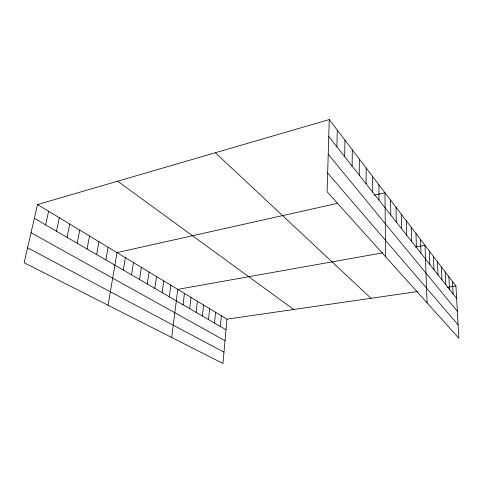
<?xml version="1.0" encoding="UTF-8"?>
<svg xmlns="http://www.w3.org/2000/svg" width="483" height="483" viewBox="0 0 483 483"><rect width="100%" height="100%" fill="white"/><g stroke="black" fill="none" stroke-linecap="round" stroke-linejoin="round"><path stroke-width="0.72" d="M366.114 183.812L366.162 168.036M359.261 175.13L359.382 159.136M352.119 166.08L352.324 149.857M344.663 156.649L344.965 140.185M336.886 146.796L337.285 130.096M329.261 119.555L327.094 191.703L458.85 338.185L455.928 285.99L329.261 119.555L37.511 204.544L24.15 262.752L222.935 363.445L226.992 319.16L37.511 204.544M220.333 326.442L221.353 315.749M214.5 323.055L215.575 312.253M208.529 319.583L209.658 308.673M202.407 316.021L203.591 305.002M196.128 312.374L197.372 301.241M189.686 308.631L190.996 297.383M183.081 304.791L184.452 293.429M171.7 337.49L177.738 289.365L382.796 252.838M169.334 296.804L170.849 285.199M162.185 292.65L163.773 280.919M154.838 288.375L156.504 276.524M147.291 283.986L149.036 272.007M139.527 279.476L141.362 267.359M131.539 274.833L133.465 262.583M123.322 270.057L125.345 257.674M108.077 305.268L116.983 252.615L337.581 203.319M105.886 259.92L108.114 247.248M96.624 254.541L98.967 241.717M87.067 248.986L89.53 236.006M77.208 243.251L79.792 230.119M67.016 237.334L69.739 224.04M56.493 231.212L59.349 217.755M45.607 224.885L48.614 211.258M374.271 195.12L384.957 192.735L385.609 256.757M415.332 247.042L424.98 245.322L427.093 302.877M226.992 319.16L417.499 291.557M447.391 287.228L455.928 285.99M27.585 247.803L223.967 352.167M31.051 232.709L225.018 340.714M34.347 218.34L226.02 329.75M117.647 181.203L293.718 309.494M215.34 152.743L370.998 298.295M327.655 173.005L458.101 324.836M328.223 154.24L457.347 311.318M328.754 136.502L456.622 298.422M452.45 281.42L453.126 293.99M448.87 276.717L449.528 289.432M445.181 271.869L445.815 284.735M441.384 266.882L441.993 279.899M437.471 261.738L438.057 274.912M433.438 256.437L433.994 269.768M429.272 250.967L429.804 264.461M420.542 239.496L421.013 253.327M415.966 233.476L416.394 247.483M411.232 227.258L411.625 241.44M406.336 220.828L406.686 235.185M401.27 214.168L401.578 228.713M396.024 207.273L396.283 222.011M390.59 200.137L390.801 215.068M378.932 184.82L379.022 200.155M372.671 176.591L372.701 192.143"/></g></svg>
